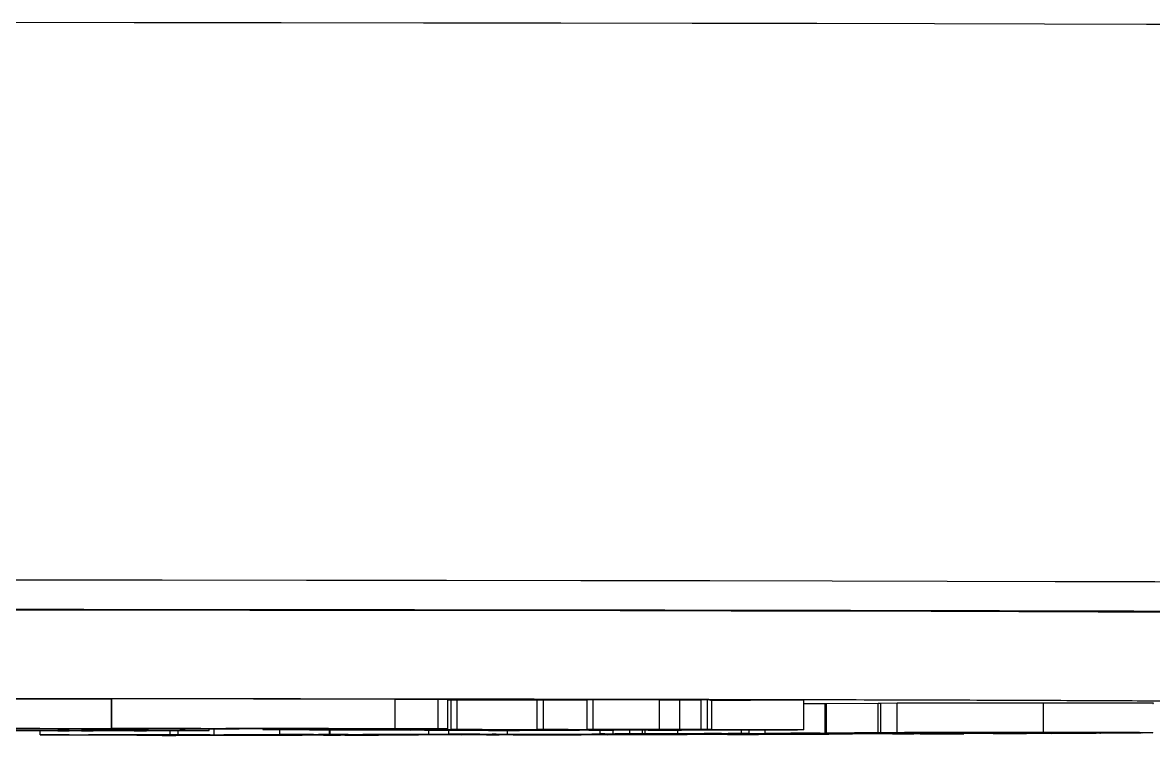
# Model space of a CAD drawing. Header units: millimetres. Extents: x 2028 to 4172, y 863 to 2379.
# Drawn here: x 2912.43 to 2950.98, y 1017.6 to 1041.89 of the extents above; entities that cross this region are included whole.
import ezdxf

# ---------------------------------------------------------------- set-up
doc = ezdxf.new("R2010")
doc.units = ezdxf.units.MM

msp = doc.modelspace()

# ---------------------------------------------------------------- linework, layer by layer
at = {"color": 7, "linetype": 'Continuous', "lineweight": 25}
for p, q in [((2915.462, 1018.83), (2911.393, 1018.836)), ((2915.472, 1018.83), (2915.462, 1018.83)), ((2915.462, 1017.83), (2915.462, 1018.83)), ((2925.135, 1018.83), (2915.472, 1018.845)), ((2915.472, 1017.845), (2915.472, 1018.845)), ((2926.594, 1018.83), (2925.135, 1018.83)), ((2925.135, 1017.83), (2925.135, 1018.83)), ((2926.928, 1018.826), (2926.594, 1018.83)), ((2926.594, 1017.83), (2926.594, 1018.83)), ((2926.928, 1017.826), (2926.928, 1018.826)), ((2927.039, 1018.802), (2926.928, 1018.802)), ((2927.245, 1018.807), (2927.039, 1018.805)), ((2927.039, 1017.805), (2927.039, 1018.805)), ((2929.975, 1018.797), (2927.245, 1018.807)), ((2927.245, 1017.807), (2927.245, 1018.807)), ((2930.181, 1018.807), (2929.975, 1018.805)), ((2929.975, 1017.805), (2929.975, 1018.805)), ((2931.678, 1018.802), (2930.181, 1018.807)), ((2930.181, 1017.807), (2930.181, 1018.807)), ((2931.883, 1018.811), (2931.678, 1018.809)), ((2931.678, 1017.809), (2931.678, 1018.809)), ((2934.136, 1018.803), (2931.883, 1018.811)), ((2931.883, 1017.811), (2931.883, 1018.811)), ((2934.136, 1017.803), (2934.136, 1018.803)), ((2934.819, 1018.805), (2934.819, 1017.805)), ((2935.772, 1018.809), (2935.559, 1018.809)), ((2935.559, 1017.809), (2935.559, 1018.809)), ((2935.772, 1017.809), (2935.772, 1018.809)), ((2935.929, 1017.805), (2935.929, 1018.805)), ((2939.062, 1017.799), (2939.062, 1018.799)), ((2939.779, 1018.681), (2939.062, 1018.678)), ((2939.838, 1018.681), (2939.779, 1018.681)), ((2939.779, 1018.681), (2939.779, 1017.681)), ((2941.593, 1018.692), (2939.838, 1018.681)), ((2939.838, 1017.681), (2939.838, 1018.681)), ((2941.685, 1018.692), (2941.593, 1018.692)), ((2941.593, 1017.692), (2941.593, 1018.692)), ((2942.238, 1018.697), (2941.685, 1018.693)), ((2941.685, 1017.693), (2941.685, 1018.693)), ((2942.238, 1017.697), (2942.238, 1018.697)), ((2947.226, 1017.703), (2947.226, 1018.703)), ((2911.393, 1017.836), (2915.462, 1017.83)), ((2915.218, 1017.829), (2913.014, 1017.833)), ((2913.024, 1017.62), (2913.024, 1017.759)), ((2913.024, 1017.62), (2917.46, 1017.625)), ((2913.626, 1017.77), (2913.626, 1017.771)), ((2913.626, 1017.771), (2915.126, 1017.771)), ((2913.626, 1017.771), (2913.626, 1017.771)), ((2913.784, 1017.77), (2913.626, 1017.77)), ((2913.626, 1017.761), (2913.626, 1017.77)), ((2914.836, 1017.761), (2913.626, 1017.761)), ((2913.626, 1017.761), (2913.626, 1017.761)), ((2913.626, 1017.761), (2913.784, 1017.761)), ((2913.784, 1017.761), (2913.784, 1017.77)), ((2914.02, 1017.762), (2914.02, 1017.77)), ((2914.442, 1017.766), (2914.442, 1017.77)), ((2915.047, 1017.766), (2914.442, 1017.766)), ((2914.442, 1017.766), (2914.442, 1017.762)), ((2915.02, 1017.766), (2914.442, 1017.766)), ((2914.599, 1017.808), (2914.599, 1017.83)), ((2915.803, 1017.807), (2914.599, 1017.808)), ((2914.678, 1017.77), (2914.968, 1017.77)), ((2914.678, 1017.761), (2914.678, 1017.766)), ((2914.678, 1017.761), (2914.836, 1017.761)), ((2914.836, 1017.761), (2914.836, 1017.766)), ((2914.836, 1017.761), (2914.836, 1017.761)), ((2915.02, 1017.772), (2915.02, 1017.766)), ((2915.915, 1017.761), (2915.047, 1017.766)), ((2915.126, 1017.771), (2915.126, 1017.772)), ((2915.442, 1017.766), (2916.231, 1017.762)), ((2915.462, 1017.83), (2918.508, 1017.839)), ((2915.616, 1017.843), (2915.472, 1017.845)), ((2915.472, 1017.845), (2925.135, 1017.83)), ((2916.652, 1017.761), (2915.915, 1017.761)), ((2919.569, 1017.823), (2916.065, 1017.828)), ((2916.231, 1017.762), (2916.231, 1017.771)), ((2919.356, 1017.838), (2916.309, 1017.829)), ((2916.309, 1017.829), (2919.813, 1017.823)), ((2916.389, 1017.768), (2916.389, 1017.771)), ((2916.494, 1017.761), (2916.494, 1017.771)), ((2916.494, 1017.761), (2916.652, 1017.761)), ((2916.652, 1017.761), (2916.652, 1017.771)), ((2916.652, 1017.761), (2916.652, 1017.761)), ((2916.726, 1017.814), (2916.726, 1017.827)), ((2916.726, 1017.814), (2919.569, 1017.823)), ((2918.508, 1017.839), (2917.095, 1017.841)), ((2920.416, 1017.821), (2917.249, 1017.812)), ((2917.46, 1017.625), (2917.46, 1017.76)), ((2917.46, 1017.625), (2918.828, 1017.622)), ((2917.727, 1017.626), (2917.727, 1017.76)), ((2917.727, 1017.626), (2918.956, 1017.627)), ((2917.91, 1017.625), (2917.727, 1017.626)), ((2917.832, 1017.619), (2917.832, 1017.625)), ((2918.164, 1017.625), (2917.91, 1017.625)), ((2923.161, 1017.612), (2918.79, 1017.625)), ((2918.791, 1017.766), (2918.791, 1017.816)), ((2918.828, 1017.622), (2918.828, 1017.625)), ((2918.956, 1017.627), (2918.956, 1017.817)), ((2918.956, 1017.627), (2925.842, 1017.62)), ((2919.374, 1017.625), (2919.289, 1017.625)), ((2919.289, 1017.625), (2923.415, 1017.613)), ((2922.859, 1017.832), (2919.356, 1017.838)), ((2927.15, 1017.617), (2919.374, 1017.625)), ((2919.813, 1017.837), (2919.813, 1017.823)), ((2919.813, 1017.823), (2922.859, 1017.832)), ((2924.372, 1017.815), (2920.416, 1017.821)), ((2920.623, 1017.821), (2920.623, 1017.799)), ((2920.623, 1017.799), (2920.829, 1017.801)), ((2923.707, 1017.831), (2920.66, 1017.822)), ((2920.66, 1017.822), (2922.469, 1017.819)), ((2920.829, 1017.801), (2920.829, 1017.821)), ((2920.829, 1017.801), (2922.208, 1017.796)), ((2921.202, 1017.631), (2921.202, 1017.797)), ((2921.202, 1017.631), (2922.897, 1017.634)), ((2921.385, 1017.63), (2921.202, 1017.631)), ((2921.724, 1017.631), (2921.385, 1017.63)), ((2928.943, 1017.771), (2921.674, 1017.796)), ((2922.208, 1017.796), (2922.208, 1017.818)), ((2925.927, 1017.62), (2922.35, 1017.631)), ((2922.469, 1017.819), (2922.469, 1017.827)), ((2922.469, 1017.819), (2924.023, 1017.82)), ((2922.604, 1017.631), (2927.405, 1017.617)), ((2922.706, 1017.632), (2922.663, 1017.632)), ((2926.757, 1017.799), (2922.681, 1017.794)), ((2922.681, 1017.794), (2923.955, 1017.79)), ((2922.899, 1017.633), (2922.706, 1017.632)), ((2922.897, 1017.634), (2922.897, 1017.792)), ((2922.897, 1017.634), (2922.904, 1017.634)), ((2922.904, 1017.792), (2922.904, 1017.634)), ((2922.904, 1017.634), (2926.272, 1017.64)), ((2928.539, 1017.621), (2923.527, 1017.633)), ((2926.928, 1017.826), (2923.707, 1017.831)), ((2923.955, 1017.796), (2923.955, 1017.79)), ((2923.955, 1017.79), (2928.031, 1017.795)), ((2924.023, 1017.831), (2924.023, 1017.82)), ((2924.023, 1017.82), (2924.372, 1017.815)), ((2924.143, 1017.634), (2926.316, 1017.629)), ((2925.288, 1017.637), (2924.209, 1017.635)), ((2924.372, 1017.815), (2924.372, 1017.83)), ((2928.501, 1017.793), (2924.425, 1017.788)), ((2924.425, 1017.788), (2925.663, 1017.784)), ((2925.135, 1017.83), (2926.594, 1017.83)), ((2925.663, 1017.79), (2925.663, 1017.784)), ((2925.663, 1017.784), (2929.739, 1017.789)), ((2930.211, 1017.787), (2926.135, 1017.782)), ((2926.135, 1017.782), (2927.332, 1017.778)), ((2926.272, 1017.64), (2926.272, 1017.78)), ((2926.272, 1017.64), (2927.888, 1017.638)), ((2926.316, 1017.629), (2927.434, 1017.631)), ((2927.644, 1017.63), (2926.526, 1017.628)), ((2926.526, 1017.628), (2929.156, 1017.622)), ((2926.594, 1017.83), (2926.928, 1017.826)), ((2928.031, 1017.795), (2926.757, 1017.799)), ((2926.949, 1017.778), (2926.949, 1017.641)), ((2926.949, 1017.641), (2928.964, 1017.646)), ((2927.177, 1017.641), (2926.949, 1017.641)), ((2927.039, 1017.805), (2927.245, 1017.807)), ((2927.134, 1017.802), (2927.147, 1017.8)), ((2927.147, 1017.8), (2931.727, 1017.784)), ((2927.389, 1017.641), (2927.177, 1017.641)), ((2927.245, 1017.807), (2930.733, 1017.794)), ((2927.255, 1017.634), (2927.486, 1017.635)), ((2927.464, 1017.634), (2927.255, 1017.634)), ((2927.332, 1017.784), (2927.332, 1017.778)), ((2927.332, 1017.778), (2931.408, 1017.783)), ((2927.405, 1017.617), (2927.405, 1017.624)), ((2927.434, 1017.631), (2927.434, 1017.634)), ((2927.486, 1017.635), (2929.555, 1017.63)), ((2927.888, 1017.638), (2927.765, 1017.638)), ((2931.526, 1017.781), (2927.805, 1017.776)), ((2927.805, 1017.776), (2928.313, 1017.775)), ((2933.451, 1017.63), (2928.011, 1017.641)), ((2934.449, 1017.78), (2928.09, 1017.802)), ((2928.313, 1017.775), (2928.313, 1017.777)), ((2928.313, 1017.775), (2929.364, 1017.774)), ((2932.382, 1017.626), (2928.453, 1017.619)), ((2929.739, 1017.789), (2928.501, 1017.793)), ((2931.049, 1017.638), (2928.575, 1017.642)), ((2928.591, 1017.644), (2928.98, 1017.645)), ((2929.364, 1017.774), (2928.943, 1017.771)), ((2928.964, 1017.646), (2928.964, 1017.771)), ((2929.323, 1017.63), (2929.183, 1017.63)), ((2929.555, 1017.63), (2929.323, 1017.63)), ((2929.364, 1017.774), (2929.364, 1017.778)), ((2929.555, 1017.63), (2929.555, 1017.638)), ((2929.784, 1017.622), (2929.784, 1017.638)), ((2929.784, 1017.622), (2930.786, 1017.624)), ((2929.975, 1017.805), (2930.181, 1017.807)), ((2930.181, 1017.807), (2932.978, 1017.797)), ((2931.408, 1017.783), (2930.211, 1017.787)), ((2930.733, 1017.794), (2932.623, 1017.797)), ((2930.786, 1017.624), (2930.786, 1017.636)), ((2932.623, 1017.797), (2931.026, 1017.802)), ((2931.829, 1017.639), (2931.049, 1017.638)), ((2931.177, 1017.63), (2931.177, 1017.635)), ((2931.177, 1017.63), (2931.439, 1017.63)), ((2933.132, 1017.795), (2931.241, 1017.793)), ((2931.241, 1017.793), (2933.751, 1017.784)), ((2932.091, 1017.639), (2931.276, 1017.637)), ((2931.276, 1017.637), (2934.015, 1017.632)), ((2931.439, 1017.63), (2931.439, 1017.634)), ((2931.439, 1017.63), (2932.382, 1017.626)), ((2932.269, 1017.781), (2931.526, 1017.781)), ((2931.678, 1017.809), (2931.883, 1017.811)), ((2931.727, 1017.784), (2931.727, 1017.789)), ((2931.727, 1017.784), (2932.587, 1017.783)), ((2931.883, 1017.811), (2934.136, 1017.803)), ((2936.529, 1017.635), (2932.091, 1017.639)), ((2932.11, 1017.781), (2932.11, 1017.652)), ((2932.587, 1017.783), (2932.269, 1017.781)), ((2932.382, 1017.626), (2932.382, 1017.632)), ((2932.561, 1017.655), (2932.561, 1017.783)), ((2932.928, 1017.642), (2932.584, 1017.64)), ((2932.584, 1017.64), (2936.458, 1017.637)), ((2932.587, 1017.783), (2932.587, 1017.786)), ((2934.691, 1017.8), (2932.728, 1017.806)), ((2932.978, 1017.797), (2932.978, 1017.806)), ((2932.978, 1017.797), (2934.691, 1017.8)), ((2933.125, 1017.656), (2933.125, 1017.784)), ((2936.003, 1017.785), (2933.132, 1017.795)), ((2933.226, 1017.629), (2933.226, 1017.631)), ((2933.455, 1017.628), (2933.226, 1017.629)), ((2933.226, 1017.629), (2933.437, 1017.629)), ((2933.437, 1017.629), (2933.437, 1017.63)), ((2935.081, 1017.632), (2933.455, 1017.628)), ((2935.199, 1017.798), (2933.486, 1017.796)), ((2933.486, 1017.796), (2935.377, 1017.789)), ((2933.56, 1017.657), (2933.56, 1017.783)), ((2933.657, 1017.658), (2933.657, 1017.783)), ((2933.657, 1017.658), (2935.772, 1017.656)), ((2933.751, 1017.784), (2933.751, 1017.793)), ((2933.751, 1017.784), (2934.894, 1017.783)), ((2934.015, 1017.632), (2934.015, 1017.637)), ((2934.318, 1017.803), (2935.883, 1017.797)), ((2934.894, 1017.783), (2934.449, 1017.78)), ((2934.639, 1017.632), (2934.639, 1017.637)), ((2934.639, 1017.632), (2934.851, 1017.632)), ((2934.77, 1017.661), (2934.77, 1017.782)), ((2934.77, 1017.661), (2936.933, 1017.669)), ((2935.036, 1017.661), (2934.77, 1017.661)), ((2934.851, 1017.632), (2934.851, 1017.637)), ((2934.851, 1017.632), (2935.081, 1017.632)), ((2934.894, 1017.783), (2934.894, 1017.789)), ((2935.658, 1017.663), (2935.036, 1017.661)), ((2935.036, 1017.646), (2935.036, 1017.661)), ((2935.081, 1017.632), (2935.081, 1017.636)), ((2938.397, 1017.787), (2935.199, 1017.798)), ((2935.377, 1017.789), (2935.377, 1017.797)), ((2935.377, 1017.789), (2936.427, 1017.788)), ((2935.559, 1017.809), (2935.772, 1017.809)), ((2935.772, 1017.656), (2935.666, 1017.655)), ((2936.427, 1017.788), (2936.003, 1017.785)), ((2936.026, 1017.797), (2937.699, 1017.791)), ((2942.591, 1017.655), (2936.255, 1017.663)), ((2936.427, 1017.788), (2936.427, 1017.794)), ((2937.519, 1017.637), (2936.529, 1017.635)), ((2937.199, 1017.669), (2936.577, 1017.666)), ((2936.688, 1017.665), (2936.688, 1017.667)), ((2936.688, 1017.665), (2943.024, 1017.657)), ((2936.87, 1017.649), (2936.87, 1017.663)), ((2936.87, 1017.649), (2938.436, 1017.654)), ((2937.118, 1017.649), (2936.87, 1017.649)), ((2936.933, 1017.669), (2936.933, 1017.792)), ((2936.933, 1017.669), (2937.199, 1017.669)), ((2937.078, 1017.637), (2937.29, 1017.638)), ((2937.307, 1017.649), (2937.118, 1017.649)), ((2937.199, 1017.669), (2937.199, 1017.791)), ((2937.29, 1017.638), (2937.519, 1017.637)), ((2937.699, 1017.791), (2938.844, 1017.79)), ((2937.743, 1017.672), (2937.743, 1017.789)), ((2937.743, 1017.672), (2939.779, 1017.681)), ((2939.065, 1017.669), (2937.743, 1017.672)), ((2939.588, 1017.647), (2938.18, 1017.65)), ((2938.844, 1017.79), (2938.397, 1017.787)), ((2938.436, 1017.654), (2938.436, 1017.661)), ((2938.436, 1017.654), (2938.684, 1017.653)), ((2938.684, 1017.653), (2938.528, 1017.653)), ((2938.64, 1017.651), (2938.64, 1017.653)), ((2938.64, 1017.651), (2940.711, 1017.648)), ((2938.684, 1017.653), (2938.684, 1017.66)), ((2938.737, 1017.672), (2939.29, 1017.67)), ((2939.614, 1017.679), (2938.832, 1017.675)), ((2939.062, 1017.799), (2939.021, 1017.795)), ((2939.29, 1017.67), (2939.065, 1017.669)), ((2939.29, 1017.67), (2939.29, 1017.677)), ((2939.549, 1017.644), (2939.549, 1017.647)), ((2945.35, 1017.662), (2939.614, 1017.679)), ((2939.779, 1017.681), (2945.518, 1017.664)), ((2939.838, 1017.681), (2941.593, 1017.692)), ((2940.131, 1017.681), (2939.838, 1017.681)), ((2940.222, 1017.682), (2940.131, 1017.681)), ((2940.281, 1017.646), (2940.276, 1017.646)), ((2940.711, 1017.648), (2940.711, 1017.658)), ((2947.727, 1017.677), (2940.772, 1017.682)), ((2941.331, 1017.688), (2940.83, 1017.685)), ((2941.058, 1017.684), (2941.058, 1017.687)), ((2941.058, 1017.684), (2944.072, 1017.682)), ((2941.593, 1017.692), (2943.444, 1017.691)), ((2941.685, 1017.693), (2942.238, 1017.697)), ((2941.99, 1017.692), (2941.685, 1017.693)), ((2942.063, 1017.693), (2941.99, 1017.692)), ((2942.08, 1017.652), (2942.08, 1017.656)), ((2942.08, 1017.652), (2942.703, 1017.654)), ((2942.346, 1017.651), (2942.08, 1017.652)), ((2944.51, 1017.659), (2942.346, 1017.651)), ((2949.807, 1017.69), (2942.577, 1017.694)), ((2942.703, 1017.654), (2942.805, 1017.654)), ((2942.776, 1017.695), (2950.005, 1017.692)), ((2943.024, 1017.657), (2943.024, 1017.669)), ((2943.444, 1017.691), (2943.444, 1017.693)), ((2943.444, 1017.691), (2943.45, 1017.691)), ((2943.45, 1017.691), (2943.45, 1017.693)), ((2943.622, 1017.657), (2943.622, 1017.667)), ((2943.622, 1017.657), (2944.244, 1017.659)), ((2943.668, 1017.688), (2943.668, 1017.693)), ((2943.959, 1017.687), (2943.668, 1017.688)), ((2943.668, 1017.688), (2943.776, 1017.688)), ((2943.776, 1017.688), (2943.776, 1017.693)), ((2943.776, 1017.688), (2946.644, 1017.686)), ((2944.072, 1017.682), (2944.592, 1017.685)), ((2944.244, 1017.659), (2944.244, 1017.665)), ((2944.244, 1017.659), (2944.51, 1017.659)), ((2944.885, 1017.684), (2944.365, 1017.681)), ((2944.365, 1017.681), (2948.012, 1017.679)), ((2944.51, 1017.659), (2944.51, 1017.665)), ((2947.5, 1017.672), (2945.35, 1017.662)), ((2945.518, 1017.664), (2945.518, 1017.679)), ((2945.518, 1017.664), (2946.481, 1017.669)), ((2945.743, 1017.674), (2945.743, 1017.678)), ((2945.743, 1017.674), (2945.924, 1017.675)), ((2945.924, 1017.675), (2945.924, 1017.678)), ((2945.924, 1017.675), (2947.5, 1017.672)), ((2946.536, 1017.685), (2946.342, 1017.685)), ((2946.644, 1017.686), (2946.536, 1017.685)), ((2946.644, 1017.686), (2946.644, 1017.692)), ((2947.5, 1017.672), (2947.5, 1017.677)), ((2947.846, 1017.675), (2947.954, 1017.676)), ((2948.139, 1017.675), (2947.846, 1017.675)), ((2948.012, 1017.679), (2948.012, 1017.691)), ((2948.077, 1017.688), (2948.077, 1017.691)), ((2948.077, 1017.688), (2948.264, 1017.688)), ((2949.965, 1017.685), (2948.139, 1017.675)), ((2948.264, 1017.688), (2948.264, 1017.691)), ((2948.264, 1017.688), (2949.965, 1017.685)), ((2948.563, 1017.679), (2948.563, 1017.691)), ((2948.563, 1017.679), (2949.027, 1017.682)), ((2950.015, 1017.688), (2950.102, 1017.689)), ((2950.319, 1017.688), (2950.015, 1017.688)), ((2950.849, 1017.693), (2950.319, 1017.688)), ((2950.917, 1017.693), (2950.849, 1017.693)), ((2913.178, 1017.619), (2913.024, 1017.62)), ((2913.405, 1017.619), (2913.178, 1017.619)), ((2917.665, 1017.605), (2914.016, 1017.619)), ((2914.74, 1017.62), (2916.322, 1017.614)), ((2916.212, 1017.623), (2914.945, 1017.621)), ((2916.322, 1017.614), (2917.636, 1017.616)), ((2917.788, 1017.615), (2916.474, 1017.613)), ((2916.474, 1017.613), (2918.389, 1017.606)), ((2917.191, 1017.604), (2917.191, 1017.607)), ((2917.343, 1017.603), (2917.191, 1017.604)), ((2917.191, 1017.604), (2917.462, 1017.604)), ((2921.96, 1017.609), (2917.343, 1017.603)), ((2917.462, 1017.604), (2917.462, 1017.606)), ((2917.832, 1017.619), (2918.104, 1017.62)), ((2917.984, 1017.619), (2917.832, 1017.619)), ((2918.104, 1017.62), (2919.608, 1017.614)), ((2918.828, 1017.622), (2918.651, 1017.622)), ((2919.001, 1017.606), (2920.179, 1017.607)), ((2919.337, 1017.613), (2919.235, 1017.614)), ((2919.608, 1017.614), (2919.337, 1017.613)), ((2919.608, 1017.614), (2919.608, 1017.623)), ((2920.179, 1017.607), (2920.179, 1017.621)), ((2921.186, 1017.613), (2921.186, 1017.618)), ((2921.186, 1017.613), (2921.461, 1017.613)), ((2921.461, 1017.613), (2921.461, 1017.617)), ((2921.461, 1017.613), (2921.96, 1017.609)), ((2921.96, 1017.609), (2921.96, 1017.616)), ((2922.685, 1017.611), (2922.685, 1017.614)), ((2922.87, 1017.61), (2922.685, 1017.611)), ((2922.685, 1017.611), (2923.024, 1017.611)), ((2924.565, 1017.613), (2922.87, 1017.61)), ((2923.024, 1017.611), (2923.024, 1017.613)), ((2923.415, 1017.613), (2923.415, 1017.621)), ((2924.041, 1017.613), (2924.041, 1017.62)), ((2924.041, 1017.613), (2924.38, 1017.613)), ((2924.38, 1017.613), (2924.38, 1017.62)), ((2924.38, 1017.613), (2924.565, 1017.613)), ((2924.565, 1017.613), (2924.565, 1017.619)), ((2925.842, 1017.62), (2925.927, 1017.62)), ((2925.842, 1017.62), (2925.842, 1017.62)), ((2927.405, 1017.617), (2927.15, 1017.617)), ((2928.243, 1017.619), (2928.243, 1017.622)), ((2928.243, 1017.619), (2928.474, 1017.62)), ((2928.453, 1017.619), (2928.243, 1017.619)), ((2928.474, 1017.621), (2928.474, 1017.62))]:
    msp.add_line(p, q, dxfattribs=at)
at = {"color": 7, "linetype": 'Continuous', "lineweight": 25, "flags": 128}
for points in [[(2964.21, 1041.776), (2963.419, 1041.781), (2961.549, 1041.792), (2959.335, 1041.803), (2956.787, 1041.813), (2953.917, 1041.823), (2950.738, 1041.833), (2947.265, 1041.842), (2943.515, 1041.85), (2939.504, 1041.858), (2935.25, 1041.865), (2930.775, 1041.872), (2926.099, 1041.878), (2921.243, 1041.883), (2916.229, 1041.888), (2911.082, 1041.891)], [(2966.093, 1022.759), (2964.952, 1022.77), (2963.461, 1022.781), (2961.626, 1022.792), (2959.454, 1022.802), (2956.956, 1022.813), (2954.144, 1022.822), (2951.03, 1022.832), (2947.627, 1022.841), (2943.952, 1022.849), (2940.021, 1022.857), (2935.852, 1022.864), (2931.463, 1022.871), (2926.875, 1022.877), (2922.108, 1022.882), (2917.184, 1022.887), (2912.126, 1022.891), (2906.955, 1022.894), (2901.696, 1022.896)], [(2958.883, 1021.728), (2958.839, 1021.734), (2958.483, 1021.744), (2957.773, 1021.755), (2956.712, 1021.766), (2955.305, 1021.776), (2953.561, 1021.786), (2951.487, 1021.796), (2949.093, 1021.805), (2946.392, 1021.814), (2943.397, 1021.823), (2940.122, 1021.831), (2936.585, 1021.839), (2932.803, 1021.846), (2928.795, 1021.853), (2924.58, 1021.859), (2920.181, 1021.864), (2915.617, 1021.869), (2910.913, 1021.873)], [(2911.206, 1017.766), (2911.392, 1017.768), (2911.93, 1017.77), (2912.769, 1017.772), (2913.827, 1017.773), (2914.998, 1017.774), (2916.17, 1017.773), (2917.227, 1017.772), (2918.066, 1017.77), (2918.605, 1017.768), (2918.791, 1017.766), (2918.605, 1017.763), (2918.066, 1017.761), (2917.227, 1017.759), (2916.17, 1017.758), (2914.998, 1017.758), (2913.827, 1017.758), (2912.769, 1017.759), (2911.93, 1017.761), (2911.392, 1017.763), (2911.206, 1017.766)], [(2912.027, 1017.766), (2912.206, 1017.768), (2912.722, 1017.77), (2913.513, 1017.771), (2914.482, 1017.772), (2915.514, 1017.772), (2916.484, 1017.771), (2917.275, 1017.77), (2917.791, 1017.768), (2917.97, 1017.766), (2917.791, 1017.764), (2917.275, 1017.762), (2916.484, 1017.76), (2915.514, 1017.759), (2914.482, 1017.759), (2913.513, 1017.76), (2912.722, 1017.762), (2912.206, 1017.764), (2912.027, 1017.766)]]:
    msp.add_lwpolyline(points, dxfattribs=at)
at = {"color": 7, "linetype": 'Continuous', "lineweight": 25}
for points, knots in [([(2965.109, 1021.758), (2964.582, 1021.764), (2963.52, 1021.774), (2960.981, 1021.79), (2957.712, 1021.806), (2953.649, 1021.821), (2948.838, 1021.835), (2943.345, 1021.848), (2937.252, 1021.86), (2930.649, 1021.87), (2923.67, 1021.879), (2916.428, 1021.886), (2909.051, 1021.891), (2904.013, 1021.893), (2901.517, 1021.894)], [0, 0, 0, 0, 0.0799588, 0.1613715, 0.2441424, 0.3288926, 0.4142166, 0.5, 0.5857784, 0.6711024, 0.7558576, 0.8386237, 0.9200388, 1, 1, 1, 1]), ([(2818.938, 1018.731), (2818.986, 1018.734), (2819.092, 1018.742), (2819.962, 1018.755), (2821.443, 1018.769), (2823.618, 1018.782), (2826.449, 1018.796), (2829.963, 1018.809), (2834.117, 1018.821), (2838.86, 1018.832), (2844.122, 1018.842), (2849.813, 1018.851), (2855.836, 1018.858), (2862.059, 1018.865), (2868.425, 1018.869), (2874.777, 1018.872), (2881.116, 1018.874), (2887.383, 1018.875), (2893.651, 1018.874), (2899.989, 1018.872), (2906.342, 1018.869), (2912.708, 1018.865), (2918.931, 1018.858), (2924.953, 1018.851), (2930.645, 1018.842), (2935.907, 1018.832), (2940.65, 1018.821), (2944.804, 1018.809), (2948.318, 1018.796), (2951.149, 1018.782), (2953.324, 1018.769), (2954.805, 1018.755), (2955.676, 1018.742), (2955.783, 1018.734), (2955.831, 1018.731)], [0, 0, 0, 0, 0.023828, 0.053273, 0.084485, 0.115699, 0.147957, 0.180726, 0.213842, 0.247136, 0.28043, 0.313546, 0.346314, 0.378573, 0.409785, 0.440999, 0.470442, 0.499888, 0.529332, 0.558778, 0.58999, 0.621203, 0.653462, 0.68623, 0.719347, 0.752641, 0.785934, 0.819051, 0.851819, 0.884078, 0.915289, 0.946503, 0.975948, 1, 1, 1, 1]), ([(2934.819, 1018.805), (2934.7, 1018.805), (2934.52, 1018.804), (2934.292, 1018.804), (2934.188, 1018.803), (2934.136, 1018.803)], [0, 0, 0, 0, 0.498826, 0.749076, 1, 1, 1, 1]), ([(2935.559, 1018.809), (2935.513, 1018.808), (2935.42, 1018.808), (2935.222, 1018.806), (2934.98, 1018.805), (2934.819, 1018.805)], [0, 0, 0, 0, 0.251433, 0.502936, 1, 1, 1, 1]), ([(2935.893, 1018.805), (2935.897, 1018.806), (2935.906, 1018.807), (2935.821, 1018.808), (2935.772, 1018.809)], [0, 0, 0, 0, 0.431539, 1, 1, 1, 1]), ([(2939.062, 1018.799), (2938.745, 1018.798), (2938.112, 1018.798), (2937.042, 1018.797), (2936.297, 1018.797), (2935.883, 1018.797)], [0, 0, 0, 0, 0.307787, 0.615394, 1, 1, 1, 1]), ([(2947.226, 1018.703), (2946.559, 1018.703), (2945.531, 1018.703), (2944.127, 1018.703), (2943.209, 1018.701), (2942.549, 1018.7), (2942.342, 1018.698), (2942.238, 1018.697)], [0, 0, 0, 0, 0.320379, 0.494238, 0.669149, 0.833043, 1, 1, 1, 1]), ([(2950.963, 1018.695), (2950.969, 1018.695), (2951.012, 1018.696), (2950.765, 1018.698), (2950.172, 1018.7), (2948.957, 1018.701), (2947.887, 1018.702), (2947.226, 1018.703)], [0, 0, 0, 0, 0.030225, 0.211144, 0.392436, 0.624543, 1, 1, 1, 1]), ([(2906.503, 1017.821), (2907.172, 1017.821), (2908.425, 1017.821), (2910.24, 1017.821), (2912.284, 1017.823), (2913.94, 1017.826), (2914.89, 1017.828), (2915.218, 1017.829)], [0, 0, 0, 0, 0.198997, 0.37265, 0.545625, 0.843257, 1, 1, 1, 1]), ([(2916.065, 1017.828), (2915.642, 1017.827), (2914.576, 1017.824), (2912.353, 1017.821), (2909.413, 1017.819), (2907.503, 1017.82), (2906.552, 1017.82)], [0, 0, 0, 0, 0.185716, 0.467958, 0.734859, 1, 1, 1, 1]), ([(2913.014, 1017.833), (2912.877, 1017.833), (2912.603, 1017.833), (2912.115, 1017.834), (2911.749, 1017.834), (2911.537, 1017.834)], [0, 0, 0, 0, 0.296385, 0.592978, 1, 1, 1, 1]), ([(2914.02, 1017.77), (2914.019, 1017.77), (2914.017, 1017.77), (2913.987, 1017.77), (2913.947, 1017.77), (2913.878, 1017.77), (2913.822, 1017.77), (2913.784, 1017.77)], [0, 0, 0, 0, 0.250411, 0.398556, 0.54744, 0.686236, 1, 1, 1, 1]), ([(2913.784, 1017.761), (2913.829, 1017.761), (2913.892, 1017.761), (2913.964, 1017.761), (2914.001, 1017.762), (2914.019, 1017.762), (2914.02, 1017.762), (2914.02, 1017.762)], [0, 0, 0, 0, 0.364031, 0.510061, 0.655864, 0.843841, 1, 1, 1, 1]), ([(2914.442, 1017.77), (2914.443, 1017.77), (2914.446, 1017.77), (2914.477, 1017.77), (2914.527, 1017.77), (2914.597, 1017.77), (2914.651, 1017.77), (2914.678, 1017.77)], [0, 0, 0, 0, 0.2228941, 0.3848357, 0.547319, 0.7730719, 1, 1, 1, 1]), ([(2914.442, 1017.762), (2914.443, 1017.762), (2914.446, 1017.762), (2914.475, 1017.761), (2914.523, 1017.761), (2914.593, 1017.761), (2914.648, 1017.761), (2914.678, 1017.761)], [0, 0, 0, 0, 0.210223, 0.375759, 0.542534, 0.746796, 1, 1, 1, 1]), ([(2914.599, 1017.808), (2914.802, 1017.809), (2915.208, 1017.81), (2915.764, 1017.811), (2916.271, 1017.813), (2916.574, 1017.814), (2916.726, 1017.814)], [0, 0, 0, 0, 0.2816241, 0.5632509, 0.7816188, 1, 1, 1, 1]), ([(2914.968, 1017.77), (2915.11, 1017.77), (2915.336, 1017.77), (2915.621, 1017.77), (2915.808, 1017.77), (2915.925, 1017.769), (2915.936, 1017.768), (2915.942, 1017.768)], [0, 0, 0, 0, 0.2723579, 0.4349177, 0.5983033, 0.7904262, 1, 1, 1, 1]), ([(2915.942, 1017.768), (2915.931, 1017.768), (2915.914, 1017.767), (2915.719, 1017.767), (2915.5, 1017.766), (2915.258, 1017.766), (2915.091, 1017.766), (2915.02, 1017.766)], [0, 0, 0, 0, 0.330883, 0.501179, 0.670916, 0.859688, 1, 1, 1, 1]), ([(2915.126, 1017.771), (2915.314, 1017.771), (2915.618, 1017.771), (2915.986, 1017.77), (2916.215, 1017.77), (2916.365, 1017.769), (2916.38, 1017.769), (2916.389, 1017.768)], [0, 0, 0, 0, 0.300185, 0.484444, 0.635934, 0.787745, 1, 1, 1, 1]), ([(2916.389, 1017.768), (2916.38, 1017.768), (2916.364, 1017.767), (2916.192, 1017.767), (2915.929, 1017.766), (2915.666, 1017.766), (2915.489, 1017.766), (2915.442, 1017.766)], [0, 0, 0, 0, 0.267946, 0.469277, 0.670405, 0.911995, 1, 1, 1, 1]), ([(2917.095, 1017.841), (2916.958, 1017.841), (2916.684, 1017.842), (2916.195, 1017.842), (2915.828, 1017.843), (2915.616, 1017.843)], [0, 0, 0, 0, 0.2959723, 0.5921499, 1, 1, 1, 1]), ([(2917.249, 1017.812), (2917.056, 1017.811), (2916.711, 1017.81), (2916.231, 1017.809), (2915.946, 1017.808), (2915.803, 1017.807)], [0, 0, 0, 0, 0.388154, 0.694028, 1, 1, 1, 1]), ([(2916.231, 1017.762), (2916.244, 1017.762), (2916.272, 1017.762), (2916.329, 1017.761), (2916.406, 1017.761), (2916.463, 1017.761), (2916.494, 1017.761)], [0, 0, 0, 0, 0.249458, 0.50098, 0.731039, 1, 1, 1, 1]), ([(2918.79, 1017.625), (2918.754, 1017.625), (2918.693, 1017.626), (2918.578, 1017.626), (2918.476, 1017.626), (2918.342, 1017.626), (2918.241, 1017.626), (2918.174, 1017.625), (2918.164, 1017.625)], [0, 0, 0, 0, 0.239791, 0.395723, 0.528329, 0.660993, 0.950414, 1, 1, 1, 1]), ([(2921.674, 1017.796), (2921.583, 1017.796), (2921.402, 1017.797), (2921.062, 1017.798), (2920.784, 1017.798), (2920.623, 1017.799)], [0, 0, 0, 0, 0.297034, 0.594269, 1, 1, 1, 1]), ([(2922.35, 1017.631), (2922.313, 1017.631), (2922.253, 1017.631), (2922.133, 1017.631), (2922.024, 1017.631), (2921.879, 1017.631), (2921.788, 1017.631), (2921.724, 1017.631)], [0, 0, 0, 0, 0.239941, 0.39539, 0.551967, 0.684504, 1, 1, 1, 1]), ([(2922.208, 1017.796), (2922.775, 1017.796), (2923.885, 1017.798), (2925.535, 1017.8), (2926.601, 1017.802), (2927.134, 1017.802)], [0, 0, 0, 0, 0.343183, 0.671556, 1, 1, 1, 1]), ([(2922.663, 1017.632), (2922.628, 1017.632), (2922.563, 1017.632), (2922.514, 1017.632), (2922.515, 1017.632), (2922.549, 1017.631), (2922.587, 1017.631), (2922.604, 1017.631)], [0, 0, 0, 0, 0.256868, 0.47724, 0.662008, 0.845558, 1, 1, 1, 1]), ([(2923.527, 1017.633), (2923.483, 1017.633), (2923.413, 1017.633), (2923.293, 1017.633), (2923.189, 1017.633), (2923.049, 1017.633), (2922.959, 1017.633), (2922.899, 1017.633)], [0, 0, 0, 0, 0.2536824, 0.4001164, 0.52343, 0.6771969, 1, 1, 1, 1]), ([(2924.209, 1017.635), (2924.153, 1017.635), (2924.071, 1017.635), (2924.023, 1017.635), (2924.027, 1017.634), (2924.028, 1017.634)], [0, 0, 0, 0, 0.636816, 0.940157, 1, 1, 1, 1]), ([(2924.035, 1017.634), (2924.051, 1017.634), (2924.077, 1017.634), (2924.125, 1017.634), (2924.143, 1017.634)], [0, 0, 0, 0, 0.614189, 1, 1, 1, 1]), ([(2927.765, 1017.638), (2927.499, 1017.638), (2926.965, 1017.638), (2926.197, 1017.638), (2925.617, 1017.638), (2925.376, 1017.637), (2925.288, 1017.637)], [0, 0, 0, 0, 0.321306, 0.64529, 0.869658, 1, 1, 1, 1]), ([(2928.09, 1017.802), (2927.999, 1017.802), (2927.818, 1017.803), (2927.479, 1017.804), (2927.2, 1017.804), (2927.039, 1017.805)], [0, 0, 0, 0, 0.297034, 0.594269, 1, 1, 1, 1]), ([(2928.011, 1017.641), (2927.954, 1017.641), (2927.869, 1017.641), (2927.728, 1017.641), (2927.615, 1017.641), (2927.498, 1017.641), (2927.428, 1017.641), (2927.389, 1017.641)], [0, 0, 0, 0, 0.300741, 0.442976, 0.585498, 0.770192, 1, 1, 1, 1]), ([(2927.434, 1017.631), (2927.53, 1017.631), (2927.688, 1017.631), (2927.765, 1017.632), (2927.796, 1017.632)], [0, 0, 0, 0, 0.6084263, 1, 1, 1, 1]), ([(2927.806, 1017.632), (2927.808, 1017.632), (2927.821, 1017.633), (2927.712, 1017.633), (2927.557, 1017.634), (2927.464, 1017.634)], [0, 0, 0, 0, 0.107107, 0.469394, 1, 1, 1, 1]), ([(2929.183, 1017.63), (2929.039, 1017.63), (2928.826, 1017.631), (2928.456, 1017.631), (2928.173, 1017.631), (2927.888, 1017.631), (2927.734, 1017.631), (2927.644, 1017.63)], [0, 0, 0, 0, 0.337772, 0.500301, 0.664443, 0.804956, 1, 1, 1, 1]), ([(2928.575, 1017.642), (2928.53, 1017.643), (2928.46, 1017.643), (2928.428, 1017.643), (2928.444, 1017.643), (2928.5, 1017.644), (2928.565, 1017.644), (2928.591, 1017.644)], [0, 0, 0, 0, 0.273037, 0.428356, 0.583344, 0.832242, 1, 1, 1, 1]), ([(2928.964, 1017.646), (2929.253, 1017.646), (2929.694, 1017.647), (2930.469, 1017.648), (2931.091, 1017.648), (2931.691, 1017.647), (2932.009, 1017.647), (2932.183, 1017.647)], [0, 0, 0, 0, 0.321782, 0.493409, 0.666308, 0.816214, 1, 1, 1, 1]), ([(2928.98, 1017.645), (2929.23, 1017.645), (2929.6, 1017.646), (2930.257, 1017.646), (2930.788, 1017.646), (2931.267, 1017.646), (2931.54, 1017.645), (2931.657, 1017.645)], [0, 0, 0, 0, 0.331594, 0.48998, 0.648562, 0.847889, 1, 1, 1, 1]), ([(2931.026, 1017.802), (2930.935, 1017.803), (2930.754, 1017.803), (2930.414, 1017.804), (2930.136, 1017.805), (2929.975, 1017.805)], [0, 0, 0, 0, 0.29737, 0.594968, 1, 1, 1, 1]), ([(2930.786, 1017.624), (2930.971, 1017.624), (2931.313, 1017.625), (2931.424, 1017.626), (2931.475, 1017.627)], [0, 0, 0, 0, 0.540563, 1, 1, 1, 1]), ([(2931.467, 1017.627), (2931.469, 1017.628), (2931.474, 1017.629), (2931.3, 1017.629), (2931.177, 1017.63)], [0, 0, 0, 0, 0.287101, 1, 1, 1, 1]), ([(2931.657, 1017.645), (2931.848, 1017.645), (2932.159, 1017.644), (2932.382, 1017.643), (2932.37, 1017.641), (2932.205, 1017.64), (2931.964, 1017.64), (2931.829, 1017.639)], [0, 0, 0, 0, 0.272894, 0.445011, 0.618101, 0.78577, 1, 1, 1, 1]), ([(2932.728, 1017.806), (2932.638, 1017.807), (2932.457, 1017.807), (2932.117, 1017.808), (2931.839, 1017.809), (2931.678, 1017.809)], [0, 0, 0, 0, 0.297034, 0.594269, 1, 1, 1, 1]), ([(2934.471, 1017.644), (2933.96, 1017.645), (2933.027, 1017.647), (2932.302, 1017.65), (2932.069, 1017.652), (2932.157, 1017.654), (2932.427, 1017.655), (2932.561, 1017.655)], [0, 0, 0, 0, 0.329821, 0.602198, 0.751389, 0.876805, 1, 1, 1, 1]), ([(2932.183, 1017.647), (2932.412, 1017.646), (2932.793, 1017.645), (2932.989, 1017.644), (2932.964, 1017.643), (2932.958, 1017.643)], [0, 0, 0, 0, 0.543092, 0.902457, 1, 1, 1, 1]), ([(2932.561, 1017.655), (2932.601, 1017.655), (2932.681, 1017.655), (2932.866, 1017.656), (2933.021, 1017.656), (2933.125, 1017.656)], [0, 0, 0, 0, 0.2508442, 0.5020675, 1, 1, 1, 1]), ([(2932.851, 1017.655), (2932.768, 1017.654), (2932.611, 1017.654), (2932.602, 1017.652), (2932.834, 1017.651), (2933.627, 1017.648), (2934.497, 1017.647), (2935.036, 1017.646)], [0, 0, 0, 0, 0.097711, 0.183041, 0.35825, 0.602223, 1, 1, 1, 1]), ([(2935.666, 1017.655), (2935.352, 1017.656), (2934.792, 1017.656), (2934.013, 1017.656), (2933.412, 1017.656), (2933.056, 1017.655), (2932.898, 1017.655), (2932.851, 1017.655)], [0, 0, 0, 0, 0.327037, 0.582977, 0.754619, 0.926745, 1, 1, 1, 1]), ([(2933.125, 1017.656), (2933.163, 1017.656), (2933.239, 1017.656), (2933.39, 1017.657), (2933.492, 1017.657), (2933.56, 1017.657)], [0, 0, 0, 0, 0.251606, 0.503238, 1, 1, 1, 1]), ([(2933.437, 1017.629), (2933.489, 1017.629), (2933.565, 1017.629), (2933.613, 1017.63), (2933.602, 1017.63), (2933.549, 1017.63), (2933.486, 1017.63), (2933.451, 1017.63)], [0, 0, 0, 0, 0.327317, 0.476421, 0.626546, 0.796314, 1, 1, 1, 1]), ([(2933.56, 1017.657), (2933.606, 1017.657), (2933.696, 1017.657), (2933.706, 1017.658), (2933.669, 1017.658), (2933.657, 1017.658)], [0, 0, 0, 0, 0.406204, 0.795736, 1, 1, 1, 1]), ([(2934.015, 1017.632), (2934.054, 1017.632), (2934.122, 1017.631), (2934.246, 1017.631), (2934.38, 1017.631), (2934.519, 1017.632), (2934.599, 1017.632), (2934.639, 1017.632)], [0, 0, 0, 0, 0.208612, 0.37176, 0.536244, 0.765787, 1, 1, 1, 1]), ([(2934.136, 1017.803), (2934.243, 1017.804), (2934.403, 1017.804), (2934.638, 1017.804), (2934.759, 1017.805), (2934.819, 1017.805)], [0, 0, 0, 0, 0.498374, 0.749082, 1, 1, 1, 1]), ([(2935.436, 1017.803), (2935.307, 1017.803), (2935.025, 1017.802), (2934.631, 1017.802), (2934.396, 1017.803), (2934.318, 1017.803)], [0, 0, 0, 0, 0.360389, 0.789524, 1, 1, 1, 1]), ([(2939.809, 1017.643), (2939.582, 1017.643), (2939.182, 1017.642), (2938.373, 1017.641), (2937.299, 1017.641), (2935.922, 1017.642), (2934.963, 1017.643), (2934.471, 1017.644)], [0, 0, 0, 0, 0.169563, 0.297883, 0.425995, 0.705761, 1, 1, 1, 1]), ([(2934.819, 1017.805), (2934.926, 1017.805), (2935.139, 1017.806), (2935.359, 1017.807), (2935.488, 1017.808), (2935.559, 1017.809)], [0, 0, 0, 0, 0.308082, 0.61489, 1, 1, 1, 1]), ([(2935.036, 1017.646), (2935.601, 1017.645), (2936.446, 1017.644), (2937.616, 1017.643), (2938.352, 1017.643), (2938.919, 1017.643), (2939.304, 1017.643), (2939.481, 1017.644), (2939.549, 1017.644)], [0, 0, 0, 0, 0.399545, 0.597137, 0.733747, 0.835099, 0.936852, 1, 1, 1, 1]), ([(2935.921, 1017.805), (2935.904, 1017.804), (2935.865, 1017.804), (2935.653, 1017.803), (2935.485, 1017.803), (2935.436, 1017.803)], [0, 0, 0, 0, 0.357282, 0.813025, 1, 1, 1, 1]), ([(2936.255, 1017.663), (2936.202, 1017.664), (2936.118, 1017.664), (2935.985, 1017.664), (2935.873, 1017.664), (2935.755, 1017.663), (2935.695, 1017.663), (2935.658, 1017.663)], [0, 0, 0, 0, 0.247687, 0.39562, 0.54446, 0.717172, 1, 1, 1, 1]), ([(2935.772, 1017.809), (2935.824, 1017.808), (2935.906, 1017.807), (2935.91, 1017.806), (2935.912, 1017.805)], [0, 0, 0, 0, 0.630209, 1, 1, 1, 1]), ([(2935.883, 1017.797), (2936.214, 1017.797), (2936.876, 1017.797), (2937.948, 1017.798), (2938.664, 1017.798), (2939.062, 1017.799)], [0, 0, 0, 0, 0.30739, 0.614857, 1, 1, 1, 1]), ([(2939.021, 1017.795), (2938.908, 1017.795), (2938.411, 1017.796), (2937.33, 1017.796), (2936.444, 1017.797), (2936.026, 1017.797)], [0, 0, 0, 0, 0.1355582, 0.5925172, 1, 1, 1, 1]), ([(2936.458, 1017.637), (2936.518, 1017.637), (2936.64, 1017.637), (2936.827, 1017.637), (2936.978, 1017.637), (2937.049, 1017.637), (2937.078, 1017.637)], [0, 0, 0, 0, 0.2772639, 0.5575672, 0.817889, 1, 1, 1, 1]), ([(2936.577, 1017.666), (2936.54, 1017.666), (2936.484, 1017.666), (2936.485, 1017.666), (2936.532, 1017.665), (2936.608, 1017.665), (2936.665, 1017.665), (2936.688, 1017.665)], [0, 0, 0, 0, 0.3520414, 0.5318269, 0.7130337, 0.8778643, 1, 1, 1, 1]), ([(2938.18, 1017.65), (2938.108, 1017.65), (2937.99, 1017.65), (2937.794, 1017.65), (2937.632, 1017.65), (2937.456, 1017.65), (2937.365, 1017.65), (2937.307, 1017.649)], [0, 0, 0, 0, 0.257237, 0.420431, 0.584481, 0.733875, 1, 1, 1, 1]), ([(2938.528, 1017.653), (2938.487, 1017.653), (2938.414, 1017.652), (2938.388, 1017.652), (2938.42, 1017.652), (2938.506, 1017.651), (2938.593, 1017.651), (2938.64, 1017.651)], [0, 0, 0, 0, 0.249315, 0.435814, 0.622797, 0.797036, 1, 1, 1, 1]), ([(2938.832, 1017.675), (2938.709, 1017.675), (2938.58, 1017.674), (2938.627, 1017.673), (2938.63, 1017.673)], [0, 0, 0, 0, 0.946889, 1, 1, 1, 1]), ([(2939.549, 1017.644), (2939.659, 1017.644), (2939.836, 1017.645), (2939.928, 1017.646), (2939.896, 1017.646), (2939.767, 1017.647), (2939.643, 1017.647), (2939.588, 1017.647)], [0, 0, 0, 0, 0.329126, 0.528564, 0.696809, 0.865433, 1, 1, 1, 1]), ([(2940.267, 1017.646), (2940.221, 1017.645), (2940.134, 1017.644), (2939.915, 1017.644), (2939.809, 1017.643)], [0, 0, 0, 0, 0.517516, 1, 1, 1, 1]), ([(2940.772, 1017.682), (2940.717, 1017.682), (2940.627, 1017.682), (2940.496, 1017.682), (2940.393, 1017.682), (2940.293, 1017.682), (2940.25, 1017.682), (2940.222, 1017.682)], [0, 0, 0, 0, 0.238273, 0.386342, 0.535522, 0.694283, 1, 1, 1, 1]), ([(2940.409, 1017.647), (2940.377, 1017.647), (2940.319, 1017.647), (2940.275, 1017.647), (2940.277, 1017.647), (2940.277, 1017.647)], [0, 0, 0, 0, 0.5446363, 0.9779069, 1, 1, 1, 1]), ([(2940.711, 1017.648), (2940.683, 1017.648), (2940.626, 1017.648), (2940.521, 1017.648), (2940.453, 1017.647), (2940.413, 1017.647), (2940.409, 1017.647)], [0, 0, 0, 0, 0.25202, 0.504232, 0.940351, 1, 1, 1, 1]), ([(2940.83, 1017.685), (2940.81, 1017.685), (2940.778, 1017.685), (2940.8, 1017.685), (2940.85, 1017.684), (2940.94, 1017.684), (2941.018, 1017.684), (2941.058, 1017.684)], [0, 0, 0, 0, 0.306278, 0.493908, 0.637476, 0.819066, 1, 1, 1, 1]), ([(2943.45, 1017.691), (2943.172, 1017.691), (2942.613, 1017.691), (2941.903, 1017.69), (2941.491, 1017.689), (2941.372, 1017.688), (2941.331, 1017.688)], [0, 0, 0, 0, 0.326957, 0.656983, 0.880506, 1, 1, 1, 1]), ([(2942.577, 1017.694), (2942.52, 1017.694), (2942.429, 1017.694), (2942.301, 1017.694), (2942.202, 1017.694), (2942.113, 1017.693), (2942.082, 1017.693), (2942.063, 1017.693)], [0, 0, 0, 0, 0.2389344, 0.3835198, 0.5293247, 0.7100539, 1, 1, 1, 1]), ([(2942.238, 1017.697), (2942.409, 1017.698), (2942.693, 1017.7), (2943.607, 1017.702), (2944.685, 1017.703), (2945.945, 1017.703), (2946.814, 1017.703), (2947.226, 1017.703)], [0, 0, 0, 0, 0.2470751, 0.4117067, 0.5763764, 0.7994592, 1, 1, 1, 1]), ([(2942.543, 1017.697), (2942.524, 1017.697), (2942.488, 1017.697), (2942.49, 1017.696), (2942.547, 1017.696), (2942.628, 1017.696), (2942.714, 1017.696), (2942.763, 1017.695), (2942.776, 1017.695)], [0, 0, 0, 0, 0.3092031, 0.5693339, 0.7017053, 0.8348468, 0.9586804, 1, 1, 1, 1]), ([(2947.091, 1017.7), (2946.433, 1017.701), (2945.48, 1017.701), (2944.194, 1017.701), (2943.385, 1017.7), (2942.829, 1017.699), (2942.623, 1017.698), (2942.553, 1017.697), (2942.543, 1017.697)], [0, 0, 0, 0, 0.370461, 0.536516, 0.705021, 0.84958, 0.977988, 1, 1, 1, 1]), ([(2942.806, 1017.655), (2942.807, 1017.655), (2942.81, 1017.655), (2942.771, 1017.655), (2942.7, 1017.655), (2942.63, 1017.655), (2942.591, 1017.655)], [0, 0, 0, 0, 0.122438, 0.382866, 0.652036, 1, 1, 1, 1]), ([(2943.024, 1017.657), (2943.075, 1017.657), (2943.161, 1017.657), (2943.299, 1017.657), (2943.415, 1017.657), (2943.529, 1017.657), (2943.588, 1017.657), (2943.622, 1017.657)], [0, 0, 0, 0, 0.239524, 0.40579, 0.571729, 0.750468, 1, 1, 1, 1]), ([(2944.592, 1017.685), (2944.633, 1017.685), (2944.699, 1017.685), (2944.678, 1017.686), (2944.558, 1017.687), (2944.314, 1017.687), (2944.089, 1017.687), (2943.959, 1017.687)], [0, 0, 0, 0, 0.250694, 0.402945, 0.556475, 0.743783, 1, 1, 1, 1]), ([(2946.342, 1017.685), (2946.149, 1017.686), (2945.863, 1017.686), (2945.466, 1017.686), (2945.211, 1017.685), (2945.006, 1017.685), (2944.93, 1017.685), (2944.885, 1017.684)], [0, 0, 0, 0, 0.3395156, 0.5022361, 0.666705, 0.8068214, 1, 1, 1, 1]), ([(2946.481, 1017.669), (2946.562, 1017.669), (2946.717, 1017.67), (2946.571, 1017.672), (2946.214, 1017.673), (2945.883, 1017.674), (2945.743, 1017.674)], [0, 0, 0, 0, 0.25104, 0.485737, 0.783075, 1, 1, 1, 1]), ([(2950.58, 1017.694), (2950.591, 1017.694), (2950.634, 1017.695), (2950.329, 1017.697), (2949.644, 1017.698), (2948.493, 1017.7), (2947.579, 1017.7), (2947.091, 1017.7)], [0, 0, 0, 0, 0.069629, 0.257165, 0.430092, 0.695031, 1, 1, 1, 1]), ([(2947.226, 1017.703), (2947.872, 1017.702), (2948.903, 1017.702), (2950.085, 1017.7), (2950.707, 1017.698), (2950.987, 1017.696), (2950.956, 1017.695), (2950.949, 1017.695)], [0, 0, 0, 0, 0.366723, 0.58482, 0.762656, 0.94041, 1, 1, 1, 1]), ([(2947.954, 1017.676), (2947.984, 1017.676), (2948.024, 1017.676), (2947.986, 1017.676), (2947.915, 1017.677), (2947.822, 1017.677), (2947.753, 1017.677), (2947.727, 1017.677)], [0, 0, 0, 0, 0.39106, 0.540188, 0.690013, 0.882685, 1, 1, 1, 1]), ([(2948.012, 1017.679), (2948.066, 1017.678), (2948.157, 1017.678), (2948.289, 1017.678), (2948.4, 1017.679), (2948.499, 1017.679), (2948.541, 1017.679), (2948.563, 1017.679)], [0, 0, 0, 0, 0.238521, 0.395636, 0.552314, 0.766778, 1, 1, 1, 1]), ([(2949.155, 1017.683), (2949.162, 1017.684), (2949.209, 1017.684), (2949.04, 1017.685), (2948.678, 1017.686), (2948.294, 1017.687), (2948.077, 1017.688)], [0, 0, 0, 0, 0.045115, 0.334899, 0.62348, 1, 1, 1, 1]), ([(2950.121, 1017.689), (2950.123, 1017.689), (2950.129, 1017.689), (2950.095, 1017.69), (2950.027, 1017.69), (2949.928, 1017.69), (2949.85, 1017.69), (2949.807, 1017.69)], [0, 0, 0, 0, 0.072094, 0.286641, 0.500817, 0.726997, 1, 1, 1, 1]), ([(2950.005, 1017.692), (2950.06, 1017.692), (2950.153, 1017.692), (2950.279, 1017.692), (2950.388, 1017.692), (2950.486, 1017.692), (2950.524, 1017.693), (2950.545, 1017.693)], [0, 0, 0, 0, 0.203913, 0.348912, 0.493273, 0.720281, 1, 1, 1, 1]), ([(2914.016, 1017.619), (2913.985, 1017.619), (2913.935, 1017.619), (2913.826, 1017.62), (2913.716, 1017.62), (2913.567, 1017.62), (2913.469, 1017.62), (2913.405, 1017.619)], [0, 0, 0, 0, 0.23968, 0.390629, 0.542071, 0.705503, 1, 1, 1, 1]), ([(2914.945, 1017.621), (2914.885, 1017.621), (2914.787, 1017.621), (2914.702, 1017.621), (2914.67, 1017.621), (2914.683, 1017.62), (2914.72, 1017.62), (2914.74, 1017.62)], [0, 0, 0, 0, 0.300073, 0.489629, 0.647488, 0.805846, 1, 1, 1, 1]), ([(2918.651, 1017.622), (2918.405, 1017.622), (2917.912, 1017.623), (2917.162, 1017.623), (2916.567, 1017.623), (2916.304, 1017.623), (2916.212, 1017.623)], [0, 0, 0, 0, 0.329191, 0.661633, 0.881808, 1, 1, 1, 1]), ([(2917.462, 1017.604), (2917.532, 1017.604), (2917.632, 1017.604), (2917.693, 1017.605), (2917.712, 1017.605)], [0, 0, 0, 0, 0.687811, 1, 1, 1, 1]), ([(2917.636, 1017.616), (2917.754, 1017.616), (2917.944, 1017.616), (2918.129, 1017.617), (2918.197, 1017.617), (2918.157, 1017.618), (2918.049, 1017.618), (2917.984, 1017.619)], [0, 0, 0, 0, 0.253965, 0.40631, 0.559769, 0.73662, 1, 1, 1, 1]), ([(2917.737, 1017.605), (2917.737, 1017.605), (2917.745, 1017.605), (2917.728, 1017.605), (2917.689, 1017.605), (2917.665, 1017.605)], [0, 0, 0, 0, 0.006784, 0.3662, 1, 1, 1, 1]), ([(2919.235, 1017.614), (2919.112, 1017.614), (2918.939, 1017.615), (2918.601, 1017.615), (2918.339, 1017.615), (2918.058, 1017.615), (2917.88, 1017.615), (2917.788, 1017.615)], [0, 0, 0, 0, 0.375008, 0.532176, 0.663237, 0.825783, 1, 1, 1, 1]), ([(2918.389, 1017.606), (2918.421, 1017.606), (2918.473, 1017.606), (2918.589, 1017.606), (2918.718, 1017.606), (2918.862, 1017.606), (2918.957, 1017.606), (2919.001, 1017.606)], [0, 0, 0, 0, 0.2422509, 0.3981104, 0.5540249, 0.7912917, 1, 1, 1, 1]), ([(2920.179, 1017.607), (2920.391, 1017.608), (2920.819, 1017.608), (2921.181, 1017.61), (2921.302, 1017.611), (2921.228, 1017.612), (2921.186, 1017.613)], [0, 0, 0, 0, 0.248815, 0.500063, 0.713643, 1, 1, 1, 1]), ([(2923.024, 1017.611), (2923.083, 1017.611), (2923.171, 1017.611), (2923.251, 1017.612), (2923.27, 1017.612), (2923.248, 1017.612), (2923.2, 1017.612), (2923.166, 1017.612), (2923.161, 1017.612)], [0, 0, 0, 0, 0.305771, 0.455285, 0.605942, 0.744239, 0.965757, 1, 1, 1, 1]), ([(2923.415, 1017.613), (2923.448, 1017.613), (2923.507, 1017.613), (2923.627, 1017.612), (2923.759, 1017.612), (2923.904, 1017.612), (2923.994, 1017.613), (2924.041, 1017.613)], [0, 0, 0, 0, 0.215896, 0.385328, 0.555954, 0.7641, 1, 1, 1, 1]), ([(2928.474, 1017.62), (2928.537, 1017.62), (2928.626, 1017.62), (2928.678, 1017.62), (2928.667, 1017.62), (2928.618, 1017.621), (2928.565, 1017.621), (2928.539, 1017.621)], [0, 0, 0, 0, 0.358471, 0.509487, 0.66217, 0.836846, 1, 1, 1, 1]), ([(2929.156, 1017.622), (2929.198, 1017.622), (2929.269, 1017.622), (2929.403, 1017.622), (2929.539, 1017.622), (2929.672, 1017.622), (2929.75, 1017.622), (2929.784, 1017.622)], [0, 0, 0, 0, 0.244529, 0.408946, 0.573274, 0.814793, 1, 1, 1, 1])]:
    msp.add_open_spline(points, degree=3, knots=knots, dxfattribs=at)

doc.saveas('drawing.dxf')
